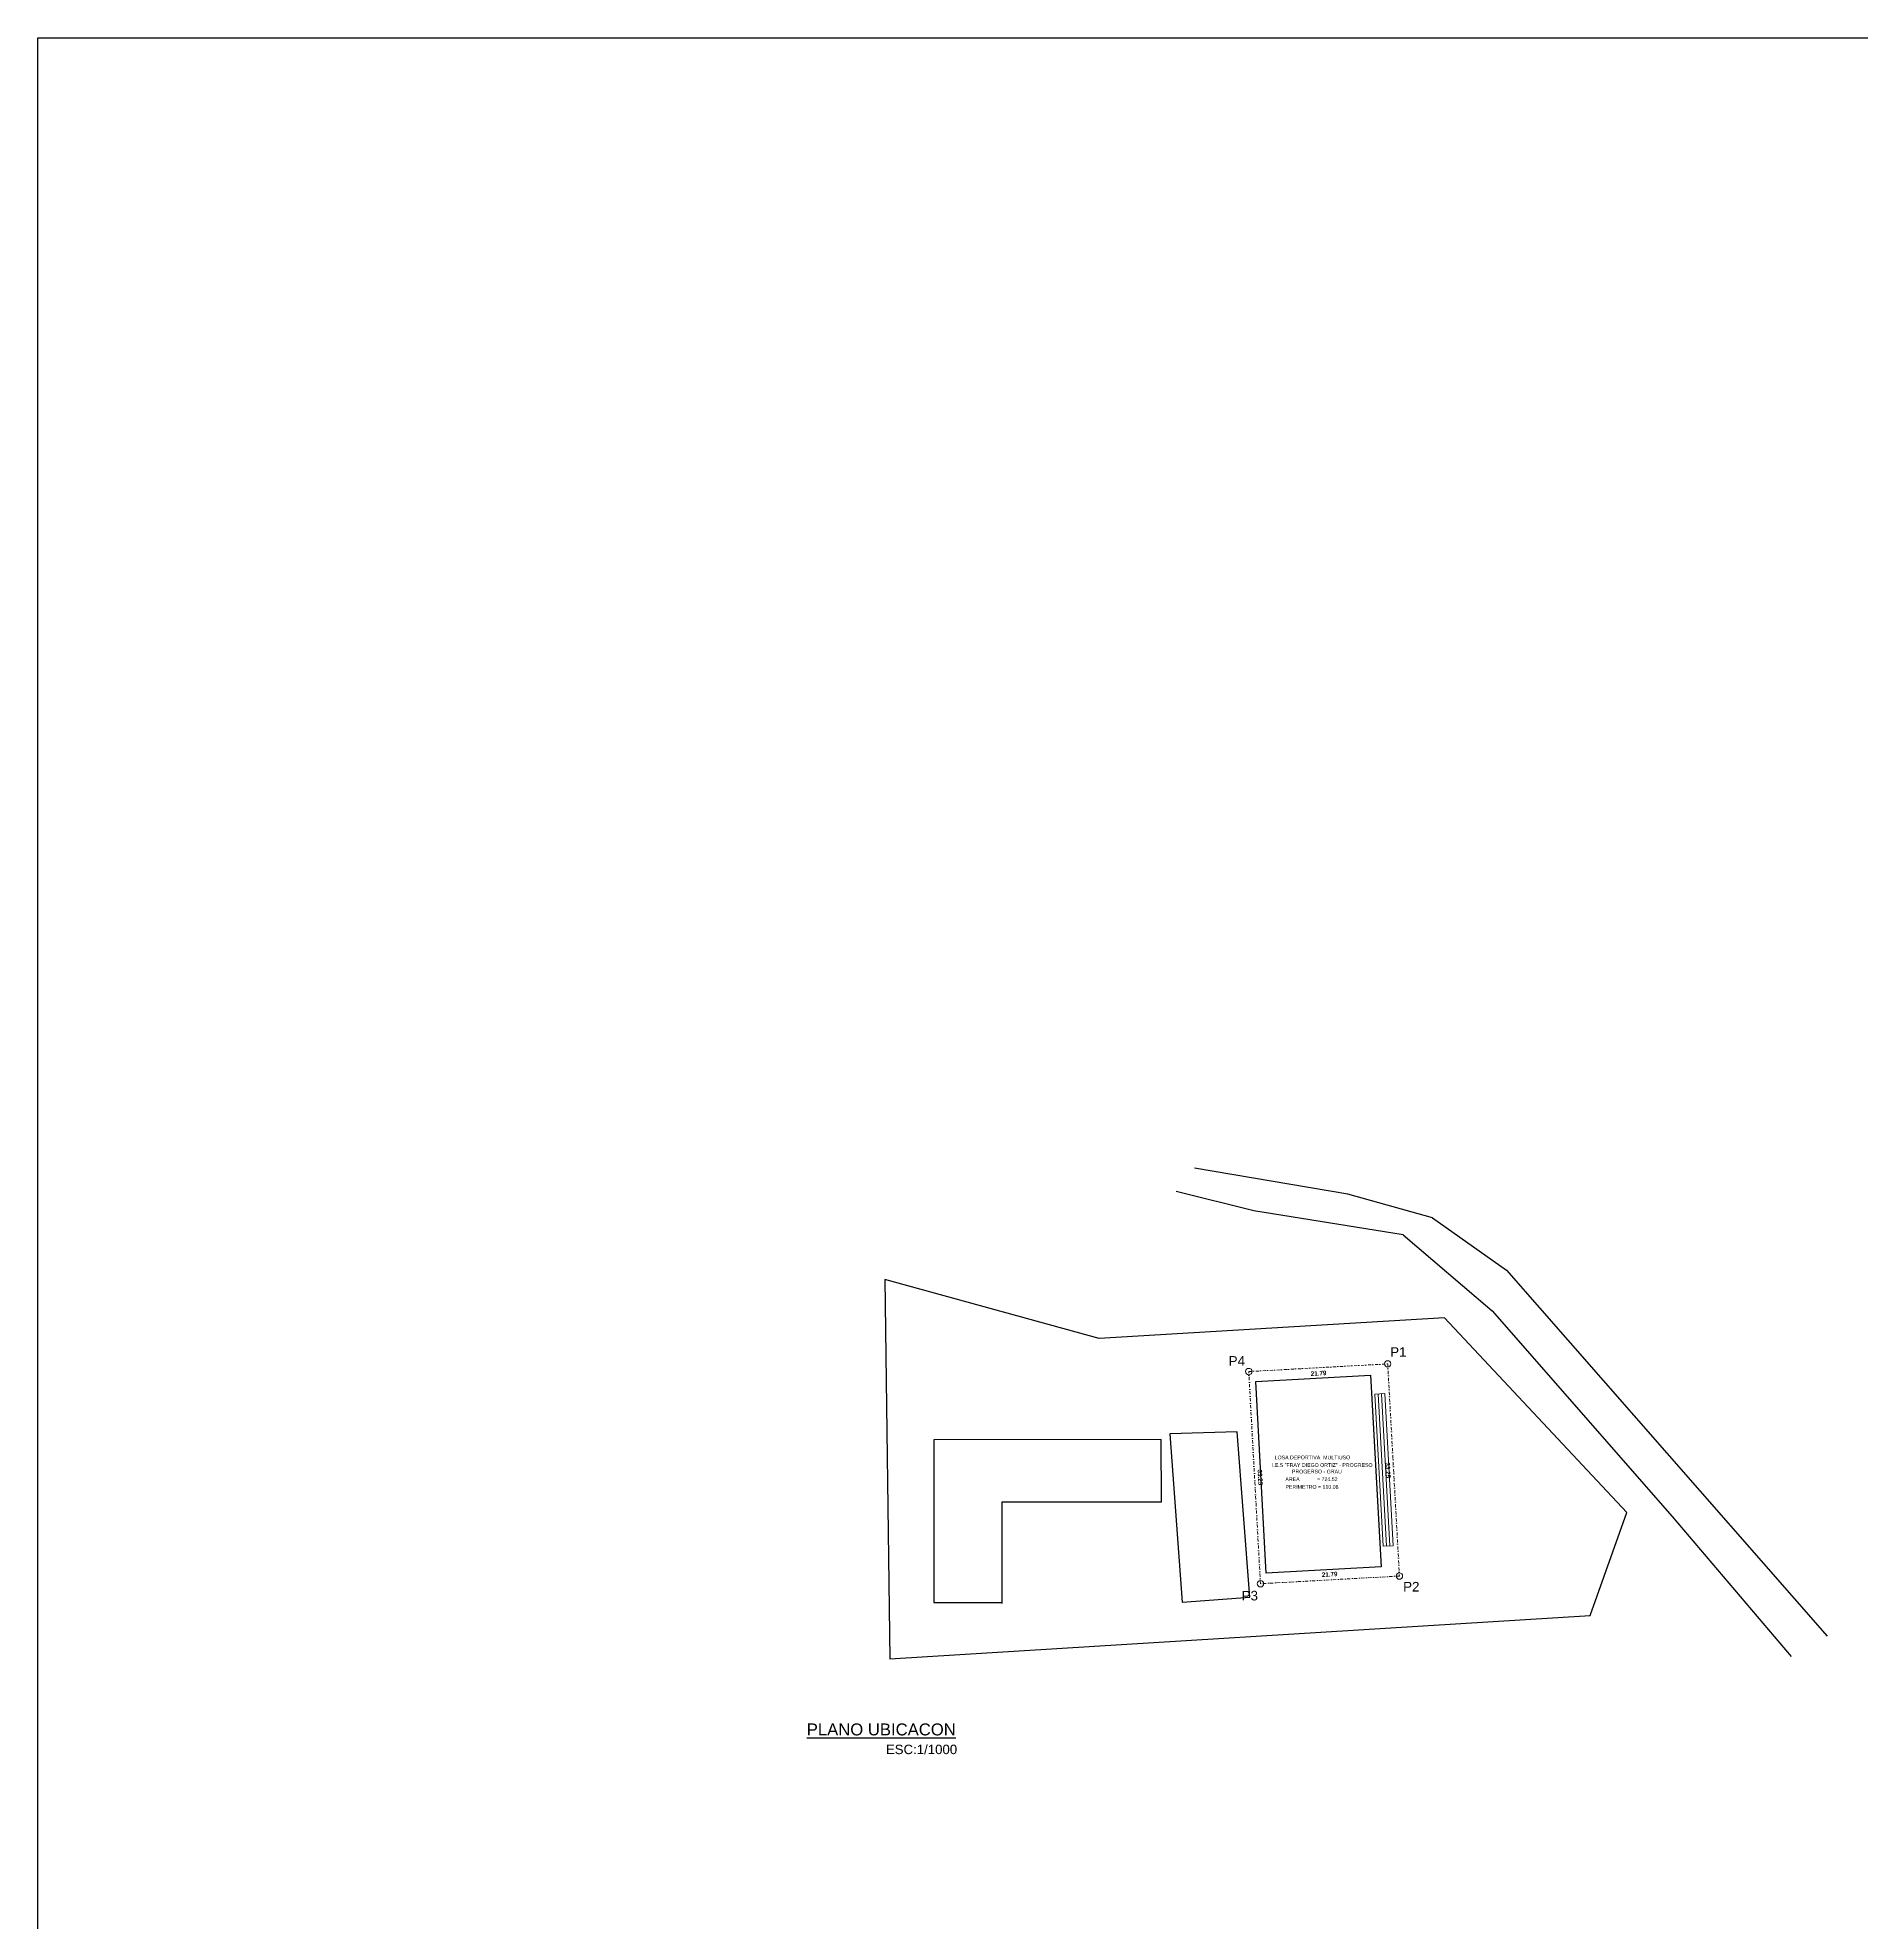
# Model space of a CAD drawing. Header units: metres. Extents: x 772934 to 773467, y 8442002 to 8442594.
# Drawn here: x 772933.6 to 773219.1, y 8442298.8 to 8442593.7 of the extents above; entities that cross this region are included whole.
import ezdxf
from ezdxf.enums import TextEntityAlignment as Align

# ---------------------------------------------------------------- set-up
doc = ezdxf.new("R2010")
doc.units = ezdxf.units.M
doc.header["$PDMODE"] = 66
doc.linetypes.add('DASHDOT', pattern=[1, 0.5, -0.25, 0, -0.25])
doc.layers.add('C-ROAD-PROF-PROJ', color=92, linetype='Continuous')
doc.layers.add('TEXTOS-CHICOS-03', color=3, linetype='Continuous')
for name, color, linetype, lineweight in [('COTAS', 40, 'Continuous', 5), ('CUADROS', 7, 'Continuous', 20), ('N.P.T', 61, 'DASHDOT', 9), ('TEXTOS-GRANDES-06', 6, 'Continuous', 25)]:
    doc.layers.add(name, color=color, linetype=linetype, lineweight=lineweight)
doc.layers.add('GRADERIA', color=7, linetype='Continuous', lineweight=15, true_color=0xc75757)
doc.styles.add('ARIAL', font='arial.ttf', dxfattribs={"width": 1.1})
doc.styles.add('ARIAL N', font='')
doc.styles.add('CUADROS', font='arial.ttf')
doc.styles.get('ARIAL N').set_extended_font_data('Arial', bold=True)
doc.dimstyles.new('GenDist', dxfattribs={"dimtxt": 0.7, "dimasz": 0.75, "dimexe": 0.18, "dimexo": 0.0625, "dimgap": 0.375, "dimtad": 2, "dimtoh": 1, "dimzin": 1, "dimdsep": 46, "dimtxsty": 'ARIAL N', "dimcen": 0.09, "dimse1": 1, "dimse2": 1, "dimsd1": 1, "dimsd2": 1, "dimadec": 0, "dimazin": 0, "dimtfac": 1, "dimtofl": 0, "dimtmove": 0, "dimatfit": 3, "dimfxl": 1, "dimtolj": 1, "dimtzin": 0, "dimarcsym": 0})

# ---------------------------------------------------------------- blocks, each defined once
blk = doc.blocks.new('*D116')
at = {"layer": 'Defpoints', "color": 0, "ltscale": 0.05, "transparency": 16777216}
for p in [(773144.96, 8442386.16), (773146.65, 8442352.95), (773146.79, 8442352.96)]:
    blk.add_point(p, dxfattribs=at)
at = {"layer": 'COTAS', "color": 0, "ltscale": 0.05, "transparency": 16777216, "insert": (773145.01, 8442369.51), "char_height": 0.7, "attachment_point": 5, "rotation": 273.1585, "style": 'ARIAL N'}
blk.add_mtext('\\A1;33.25', dxfattribs=at)
blk = doc.blocks.new('*D117')
at = {"layer": 'Defpoints', "color": 0, "ltscale": 0.05, "transparency": 16777216}
for p in [(773125.04, 8442351.9), (773125.04, 8442351.76), (773146.79, 8442352.96)]:
    blk.add_point(p, dxfattribs=at)
at = {"layer": 'COTAS', "color": 0, "ltscale": 0.05, "transparency": 16777216, "insert": (773135.87, 8442353.23), "char_height": 0.7, "attachment_point": 5, "rotation": 3.1585, "style": 'ARIAL N'}
blk.add_mtext('\\A1;21.79', dxfattribs=at)
blk = doc.blocks.new('*D118')
at = {"layer": 'Defpoints', "color": 0, "ltscale": 0.05, "transparency": 16777216}
for p in [(773123.21, 8442384.96), (773123.35, 8442384.97), (773125.04, 8442351.76)]:
    blk.add_point(p, dxfattribs=at)
at = {"layer": 'COTAS', "color": 0, "ltscale": 0.05, "transparency": 16777216, "insert": (773125, 8442368.41), "char_height": 0.7, "attachment_point": 5, "rotation": 273.1585, "style": 'ARIAL N'}
blk.add_mtext('\\A1;33.25', dxfattribs=at)
blk = doc.blocks.new('*D119')
at = {"layer": 'Defpoints', "color": 0, "ltscale": 0.05, "transparency": 16777216}
for p in [(773123.21, 8442384.96), (773144.96, 8442386.16), (773144.97, 8442386.02)]:
    blk.add_point(p, dxfattribs=at)
at = {"layer": 'COTAS', "color": 0, "ltscale": 0.05, "transparency": 16777216, "insert": (773134.14, 8442384.69), "char_height": 0.7, "attachment_point": 5, "rotation": 3.1585, "style": 'ARIAL N'}
blk.add_mtext('\\A1;21.79', dxfattribs=at)

msp = doc.modelspace()

# ---------------------------------------------------------------- linework, layer by layer
at = {"flags": 128}
for points in [[(773151.952, 8442409.014), (773138.696, 8442412.712), (773114.724, 8442416.793)], [(773147.387, 8442406.332), (773123.986, 8442410.128), (773111.863, 8442413.12)], [(773151.952, 8442409.014), (773163.577, 8442400.844), (773213.765, 8442343.567)], [(773147.387, 8442406.332), (773161.301, 8442394.44), (773189.489, 8442362.27), (773208.135, 8442340.351)], [(773067.022, 8442339.982), (773176.643, 8442346.785), (773182.418, 8442362.931), (773153.864, 8442393.387), (773099.807, 8442390.114), (773066.253, 8442399.366), (773067.022, 8442339.982)], [(773124.299, 8442383.413), (773142.271, 8442384.405), (773143.927, 8442354.401), (773125.954, 8442353.409), (773124.299, 8442383.413)], [(773112.783, 8442348.883), (773123.404, 8442349.639), (773121.393, 8442375.514), (773110.883, 8442375.207), (773112.783, 8442348.883)], [(773084.637, 8442348.683), (773084.637, 8442364.599), (773109.543, 8442364.554), (773109.521, 8442374.325), (773073.935, 8442374.277), (773073.935, 8442348.825), (773084.637, 8442348.825)]]:
    msp.add_lwpolyline(points, dxfattribs=at)
at = {"layer": 'C-ROAD-PROF-PROJ', "ltscale": 0.05}
msp.add_lwpolyline([(772933.639, 8442593.693), (773466.838, 8442593.693), (773466.838, 8442002.347), (772933.639, 8442002.347)], close=True, dxfattribs=at)
at = {"layer": 'COTAS', "ltscale": 0.05}
for centre in [(773123.211, 8442384.958), (773144.963, 8442386.159)]:
    msp.add_circle(centre, 0.5, dxfattribs=at)
at = {"layer": 'COTAS'}
for centre in [(773125.043, 8442351.759), (773146.795, 8442352.959)]:
    msp.add_circle(centre, 0.5, dxfattribs=at)
at = {"layer": 'GRADERIA'}
for points in [[(773144.494, 8442381.523), (773142.936, 8442381.437)], [(773142.936, 8442381.437), (773144.25, 8442357.623)], [(773143.455, 8442381.466), (773144.769, 8442357.652)], [(773143.974, 8442381.495), (773145.288, 8442357.681)], [(773144.494, 8442381.523), (773145.808, 8442357.709)], [(773145.808, 8442357.709), (773144.25, 8442357.623)]]:
    msp.add_lwpolyline(points, dxfattribs=at)
at = {"layer": 'N.P.T'}
msp.add_lwpolyline([(773144.963, 8442386.159), (773146.795, 8442352.959), (773125.043, 8442351.759), (773123.211, 8442384.958)], close=True, dxfattribs=at)

# ---------------------------------------------------------------- texts
at = {"layer": 'CUADROS', "color": 5, "ltscale": 0.05, "style": 'CUADROS'}
for s, p in [('P4', (773121.348, 8442386.626)), ('P1', (773146.63, 8442388.021)), ('P2', (773148.657, 8442351.291)), ('P3', (773123.375, 8442349.896))]:
    msp.add_text(s, height=1.5, dxfattribs=at).set_placement(p, align=Align.MIDDLE_CENTER)
at = {"layer": 'TEXTOS-CHICOS-03', "color": 70, "style": 'ARIAL'}
for s, p in [(' I.E.S "FRAY DIEGO ORTIZ" - PROGRESO', (773126.599, 8442370.042)), ('LOSA DEPORTIVA  MULTIUSO ', (773127.264, 8442371.231)), ('PROGERSO - GRAU', (773129.968, 8442369.019)), ('AREA            = 724.52', (773128.948, 8442367.825)), ('PERIMETRO = 110.08', (773128.956, 8442366.611))]:
    msp.add_text(s, height=0.58578, dxfattribs=at).set_placement(p)
at = {"layer": 'TEXTOS-CHICOS-03', "style": 'ARIAL'}
msp.add_text('ESC:1/1000', height=1.4801, dxfattribs=at).set_placement((773066.417, 8442325.092))
at = {"layer": 'TEXTOS-GRANDES-06', "style": 'ARIAL'}
msp.add_text('%%UPLANO UBICACON', height=1.8667, dxfattribs=at).set_placement((773054.026, 8442328.025))

# ---------------------------------------------------------------- dimensions: what is measured, and where the dimension line sits
at = {"layer": 'COTAS', "color": 1, "ltscale": 0.05}
for p1, p2, picture, middle in [((773123.211, 8442384.958), (773144.963, 8442386.159), '*D119', (773134.135, 8442384.686)), ((773125.043, 8442351.759), (773123.211, 8442384.958), '*D118', (773124.999, 8442368.407)), ((773144.963, 8442386.159), (773146.795, 8442352.959), '*D116', (773145.006, 8442369.511)), ((773146.795, 8442352.959), (773125.043, 8442351.759), '*D117', (773135.871, 8442353.232))]:
    dim = msp.add_aligned_dim(p1=p1, p2=p2, distance=-0.141, dimstyle='GenDist', dxfattribs=at)
    dim.commit()
    dim.dimension.update_dxf_attribs({"geometry": picture, "text_midpoint": middle})

doc.saveas('drawing.dxf')
